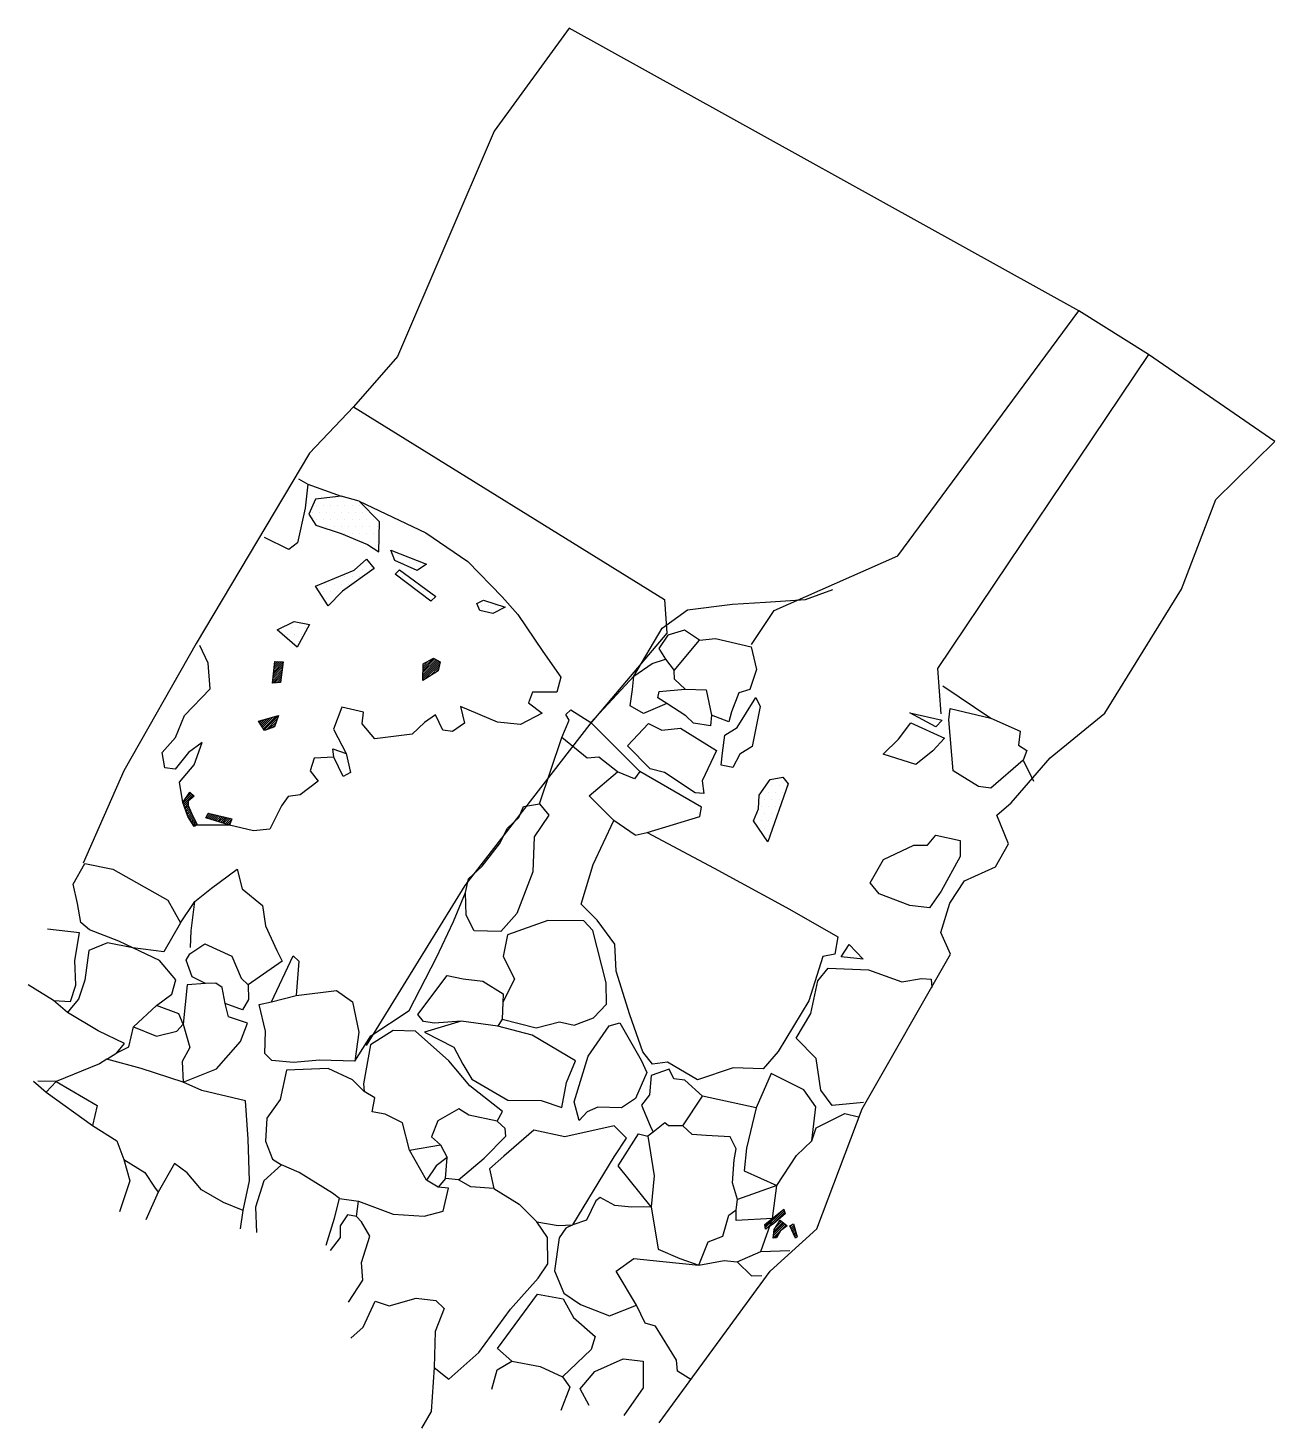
# Model space of a CAD drawing. Header units: metres. Extents: x -1.85 to 0.32, y -17.33 to -14.89.
import ezdxf

# ---------------------------------------------------------------- set-up
doc = ezdxf.new("R2010")
doc.units = ezdxf.units.M
doc.header["$LTSCALE"] = 25
doc.header["$MEASUREMENT"] = 0
doc.linetypes.add('STRICHPUNKTX2', pattern=[2, 1, -0.5, 0, -0.5])
doc.layers.get('0').update_dxf_attribs({"linetype": 'CONTINUOUS'})
for name, color, linetype in [('BEFUND', 1, 'CONTINUOUS'), ('GRABUNGSGRENZE', 3, 'STRICHPUNKTX2'), ('KNOCHEN', 2, 'CONTINUOUS'), ('KNOCHENSCHRAFF', 2, 'CONTINUOUS'), ('STEINE', 4, 'CONTINUOUS'), ('STEINESCHRAFF', 4, 'CONTINUOUS')]:
    doc.layers.add(name, color=color, linetype=linetype)

# ---------------------------------------------------------------- blocks, each defined once
blk = doc.blocks.new('*X1')
at = {"color": 0}
for p, q in [((-56.81, -1698), (-55.64, -1696.84)), ((-56.77, -1698.32), (-53.77, -1695.32)), ((-56.67, -1698.57), (-53.46, -1695.37)), ((-55.54, -1697.8), (-53.39, -1695.65)), ((-55.36, -1700.09), (-53.15, -1697.88)), ((-55.32, -1699.7), (-53.34, -1697.72)), ((-55.28, -1699.3), (-53.54, -1697.56)), ((-55.24, -1698.91), (-53.74, -1697.41)), ((-55.04, -1698.35), (-53.93, -1697.25)), ((-54.38, -1697.35), (-54.13, -1697.09)), ((-52.42, -1698.21), (-51.89, -1697.68)), ((-52.31, -1698.45), (-51.78, -1697.93)), ((-52.2, -1698.69), (-51.7, -1698.2)), ((-52.08, -1698.93), (-51.62, -1698.48)), ((-51.97, -1699.17), (-51.55, -1698.75)), ((-51.86, -1699.41), (-51.47, -1699.03)), ((-51.74, -1699.65), (-51.39, -1699.3)), ((-55.03, -1700.11), (-54.57, -1699.65)), ((-51.63, -1699.89), (-51.31, -1699.58)), ((-51.52, -1700.13), (-51.23, -1699.85))]:
    blk.add_line(p, q, dxfattribs=at)
blk = doc.blocks.new('*X2')
at = {"color": 0}
for p, q in [((-116.39, -1601.67), (-114.13, -1599.41)), ((-116.38, -1601.31), (-114.36, -1599.29)), ((-116.37, -1600.94), (-114.63, -1599.2)), ((-142.61, -1603.49), (-140.99, -1601.87)), ((-142.56, -1603.09), (-140.94, -1601.47)), ((-142.52, -1602.69), (-140.88, -1601.06)), ((-142.47, -1602.3), (-140.83, -1600.65)), ((-142.43, -1601.9), (-140.78, -1600.25)), ((-142.39, -1601.5), (-140.72, -1599.84)), ((-142.34, -1601.11), (-141.03, -1599.79)), ((-142.3, -1600.71), (-141.36, -1599.77)), ((-142.26, -1600.31), (-141.69, -1599.74)), ((-142.21, -1599.91), (-142.02, -1599.72)), ((-116.41, -1602.75), (-113.44, -1599.77)), ((-116.4, -1602.03), (-113.9, -1599.53)), ((-116.4, -1602.39), (-113.67, -1599.65)), ((-116.37, -1600.58), (-115.4, -1599.62)), ((-116.36, -1600.22), (-116.17, -1600.03)), ((-116.2, -1602.89), (-113.49, -1600.18)), ((-115.27, -1602.32), (-113.58, -1600.62)), ((-114.35, -1601.75), (-113.66, -1601.06)), ((-142.24, -1603.47), (-141.04, -1602.28)), ((-141.84, -1603.43), (-141.1, -1602.69)), ((-141.45, -1603.39), (-141.15, -1603.09)), ((-144.05, -1611.65), (-141.56, -1609.16)), ((-145, -1610.12), (-144.97, -1610.09)), ((-144.86, -1610.34), (-144.48, -1609.96)), ((-144.73, -1610.56), (-143.99, -1609.82)), ((-144.59, -1610.78), (-143.5, -1609.69)), ((-144.46, -1611), (-143.01, -1609.55)), ((-144.32, -1611.21), (-142.52, -1609.42)), ((-144.19, -1611.43), (-142.04, -1609.28)), ((-143.66, -1611.61), (-141.76, -1609.72)), ((-143.11, -1611.42), (-141.96, -1610.27)), ((-142.57, -1611.23), (-142.16, -1610.82)), ((-158.17, -1624.36), (-156.64, -1622.82)), ((-158.08, -1624.62), (-156.45, -1622.99)), ((-157.64, -1623.47), (-156.82, -1622.65)), ((-156.38, -1623.27), (-156.27, -1623.16)), ((-157.99, -1624.88), (-157.28, -1624.18)), ((-157.89, -1625.14), (-157.28, -1624.53)), ((-157.8, -1625.4), (-157.26, -1624.86)), ((-157.71, -1625.66), (-157.16, -1625.11)), ((-157.62, -1625.93), (-157.05, -1625.36)), ((-157.53, -1626.19), (-156.95, -1625.61)), ((-157.44, -1626.45), (-156.85, -1625.86)), ((-157.34, -1626.71), (-156.75, -1626.12)), ((-154.11, -1627.01), (-153.33, -1626.23)), ((-153.98, -1626.53), (-153.61, -1626.16)), ((-157.21, -1626.93), (-156.63, -1626.36)), ((-157.07, -1627.14), (-156.52, -1626.59)), ((-156.93, -1627.36), (-156.4, -1626.83)), ((-156.79, -1627.57), (-156.28, -1627.06)), ((-156.65, -1627.79), (-156.16, -1627.3)), ((-156.51, -1628), (-156.05, -1627.54)), ((-156.38, -1628.22), (-155.93, -1627.77)), ((-156.24, -1628.43), (-155.81, -1628.01)), ((-153.83, -1627.09), (-153.04, -1626.3)), ((-153.56, -1627.17), (-152.75, -1626.37)), ((-153.29, -1627.25), (-152.47, -1626.43)), ((-153.02, -1627.33), (-152.18, -1626.5)), ((-152.74, -1627.42), (-151.9, -1626.57)), ((-152.47, -1627.5), (-151.61, -1626.64)), ((-152.2, -1627.58), (-151.33, -1626.7)), ((-151.93, -1627.66), (-151.04, -1626.77)), ((-151.66, -1627.74), (-150.75, -1626.84)), ((-151.38, -1627.82), (-150.47, -1626.91)), ((-151.11, -1627.9), (-150.18, -1626.98)), ((-150.84, -1627.99), (-149.9, -1627.04)), ((-150.57, -1628.07), (-149.72, -1627.22)), ((-150.3, -1628.15), (-149.93, -1627.78))]:
    blk.add_line(p, q, dxfattribs=at)
blk = doc.blocks.new('*X3')
at = {"color": 0}
for p, q in [((-135, -1572.5), (-135, -1572.5)), ((-133.75, -1572.5), (-133.75, -1572.5)), ((-133.125, -1571.25), (-133.125, -1571.25)), ((-132.5, -1572.5), (-132.5, -1572.5)), ((-131.875, -1571.25), (-131.875, -1571.25)), ((-131.25, -1572.5), (-131.25, -1572.5)), ((-130.625, -1571.25), (-130.625, -1571.25)), ((-130, -1572.5), (-130, -1572.5)), ((-128.75, -1572.5), (-128.75, -1572.5)), ((-127.5, -1572.5), (-127.5, -1572.5)), ((-135.625, -1573.75), (-135.625, -1573.75)), ((-135, -1575), (-135, -1575)), ((-134.375, -1573.75), (-134.375, -1573.75)), ((-133.75, -1575), (-133.75, -1575)), ((-133.125, -1573.75), (-133.125, -1573.75)), ((-132.5, -1575), (-132.5, -1575)), ((-131.875, -1573.75), (-131.875, -1573.75)), ((-131.25, -1575), (-131.25, -1575)), ((-130.625, -1573.75), (-130.625, -1573.75)), ((-130, -1575), (-130, -1575)), ((-129.375, -1573.75), (-129.375, -1573.75)), ((-128.75, -1575), (-128.75, -1575)), ((-128.125, -1573.75), (-128.125, -1573.75)), ((-127.5, -1575), (-127.5, -1575)), ((-126.875, -1573.75), (-126.875, -1573.75)), ((-126.25, -1575), (-126.25, -1575)), ((-125.625, -1573.75), (-125.625, -1573.75)), ((-125, -1575), (-125, -1575)), ((-133.125, -1576.25), (-133.125, -1576.25)), ((-131.875, -1576.25), (-131.875, -1576.25)), ((-130.625, -1576.25), (-130.625, -1576.25)), ((-130, -1577.5), (-130, -1577.5)), ((-129.375, -1576.25), (-129.375, -1576.25)), ((-128.75, -1577.5), (-128.75, -1577.5)), ((-128.125, -1576.25), (-128.125, -1576.25)), ((-127.5, -1577.5), (-127.5, -1577.5)), ((-126.875, -1576.25), (-126.875, -1576.25)), ((-126.25, -1577.5), (-126.25, -1577.5)), ((-125.625, -1576.25), (-125.625, -1576.25)), ((-125, -1577.5), (-125, -1577.5)), ((-124.375, -1576.25), (-124.375, -1576.25)), ((-126.875, -1578.75), (-126.875, -1578.75)), ((-125.625, -1578.75), (-125.625, -1578.75)), ((-124.375, -1578.75), (-124.375, -1578.75)), ((-125, -1580), (-125, -1580)), ((-120.625, -1581.25), (-120.625, -1581.25)), ((-128.125, -1583.75), (-128.125, -1583.75)), ((-126.875, -1583.75), (-126.875, -1583.75)), ((-126.25, -1582.5), (-126.25, -1582.5)), ((-125.625, -1583.75), (-125.625, -1583.75)), ((-120, -1582.5), (-120, -1582.5)), ((-118.75, -1582.5), (-118.75, -1582.5)), ((-117.5, -1582.5), (-117.5, -1582.5)), ((-133.125, -1586.25), (-133.125, -1586.25)), ((-131.875, -1586.25), (-131.875, -1586.25)), ((-131.25, -1585), (-131.25, -1585)), ((-130.625, -1586.25), (-130.625, -1586.25)), ((-130, -1585), (-130, -1585)), ((-129.375, -1586.25), (-129.375, -1586.25)), ((-128.75, -1585), (-128.75, -1585)), ((-127.5, -1585), (-127.5, -1585)), ((-120, -1585), (-120, -1585)), ((-118.125, -1586.25), (-118.125, -1586.25)), ((-133.75, -1587.5), (-133.75, -1587.5)), ((-133.125, -1588.75), (-133.125, -1588.75)), ((-132.5, -1587.5), (-132.5, -1587.5)), ((-131.875, -1588.75), (-131.875, -1588.75)), ((-131.25, -1587.5), (-131.25, -1587.5)), ((-116.25, -1587.5), (-116.25, -1587.5)), ((-115.625, -1588.75), (-115.625, -1588.75)), ((-106.25, -1590), (-106.25, -1590)), ((-105, -1590), (-105, -1590)), ((-104.375, -1591.25), (-104.375, -1591.25)), ((-103.75, -1590), (-103.75, -1590)), ((-140.625, -1593.75), (-140.625, -1593.75)), ((-139.375, -1593.75), (-139.375, -1593.75)), ((-138.125, -1593.75), (-138.125, -1593.75)), ((-136.875, -1593.75), (-136.875, -1593.75)), ((-140, -1595), (-140, -1595)), ((-139.375, -1596.25), (-139.375, -1596.25)), ((-138.75, -1595), (-138.75, -1595)), ((-138.125, -1596.25), (-138.125, -1596.25)), ((-137.5, -1595), (-137.5, -1595)), ((-55.625, -1621.25), (-55.625, -1621.25)), ((-54.375, -1621.25), (-54.375, -1621.25)), ((-53.75, -1620), (-53.75, -1620)), ((-53.125, -1621.25), (-53.125, -1621.25)), ((-56.875, -1623.75), (-56.875, -1623.75)), ((-56.25, -1622.5), (-56.25, -1622.5)), ((-55.625, -1623.75), (-55.625, -1623.75)), ((-55, -1622.5), (-55, -1622.5)), ((-54.375, -1623.75), (-54.375, -1623.75)), ((-53.75, -1622.5), (-53.75, -1622.5)), ((-58.125, -1626.25), (-58.125, -1626.25)), ((-57.5, -1625), (-57.5, -1625)), ((-56.875, -1626.25), (-56.875, -1626.25)), ((-56.25, -1625), (-56.25, -1625)), ((-55.625, -1626.25), (-55.625, -1626.25)), ((-55, -1625), (-55, -1625)), ((-58.75, -1627.5), (-58.75, -1627.5)), ((-57.5, -1627.5), (-57.5, -1627.5)), ((-56.25, -1627.5), (-56.25, -1627.5)), ((-56.875, -1628.75), (-56.875, -1628.75)), ((-56.25, -1630), (-56.25, -1630)), ((-55.625, -1628.75), (-55.625, -1628.75))]:
    blk.add_line(p, q, dxfattribs=at)

msp = doc.modelspace()

# ---------------------------------------------------------------- linework, layer by layer
at = {"layer": 'BEFUND'}
for points in [[(-1.3647, -15.6886), (-1.3064, -15.7091)], [(-1.275, -15.7183), (-1.1589, -15.7734), (-1.0859, -15.8229), (-1.0257, -15.8845), (-0.9989, -15.9155), (-0.9549, -15.9796), (-0.9235, -16.0243), (-0.9307, -16.0507), (-0.9729, -16.0506), (-0.98, -16.0693), (-0.9562, -16.0872), (-0.9943, -16.1069), (-1.0339, -16.1032), (-1.0988, -16.0756), (-1.0918, -16.1046), (-1.1126, -16.1192), (-1.1294, -16.1166), (-1.142, -16.0902), (-1.1613, -16.1034), (-1.1827, -16.1236), (-1.2477, -16.1321), (-1.2699, -16.1061), (-1.2673, -16.0853), (-1.3054, -16.0766), (-1.3197, -16.1151), (-1.2975, -16.1573)], [(-0.8715, -16.1036), (-0.7967, -16.0231), (-0.7472, -15.9395), (-0.7034, -15.9072), (-0.6247, -15.8972), (-0.5674, -15.8938), (-0.4978, -15.8894), (-0.4501, -15.8718)], [(-1.582, -16.2428), (-1.588, -16.2073), (-1.5625, -16.1774), (-1.5487, -16.1383), (-1.5721, -16.156), (-1.5955, -16.1849), (-1.6138, -16.1823), (-1.6183, -16.1559), (-1.5949, -16.1296), (-1.579, -16.0916), (-1.5347, -16.045), (-1.5382, -16.0003), (-1.5523, -15.9693)], [(-0.2587, -16.0398), (-0.1746, -16.0959)], [(-0.9612, -16.245), (-0.9218, -16.1299)], [(-1.3193, -16.1638), (-1.3533, -16.1658), (-1.3605, -16.1876), (-1.3463, -16.2059), (-1.3779, -16.2297), (-1.3987, -16.2321), (-1.4104, -16.2484), (-1.4308, -16.2894), (-1.4588, -16.2924), (-1.5009, -16.2821), (-1.5638, -16.2822)], [(-0.1184, -16.1691), (-0.1008, -16.2057)], [(-1.2827, -16.6933), (-1.2547, -16.6493), (-1.1881, -16.6048), (-1.1401, -16.513), (-1.111, -16.4502), (-1.09, -16.3995)], [(-1.5861, -16.4524), (-1.5611, -16.4154)]]:
    msp.add_lwpolyline(points, dxfattribs=at)
at = {"layer": 'GRABUNGSGRENZE', "flags": 128}
for points in [[(-0.7525, -17.3232), (-0.5594, -17.0592), (-0.478, -16.9854), (-0.3987, -16.7765), (-0.2452, -16.5068), (-0.2619, -16.4692), (-0.2465, -16.418), (-0.2205, -16.379), (-0.1666, -16.3548), (-0.1442, -16.3147), (-0.1644, -16.265), (-0.1394, -16.2437), (-0.0712, -16.1652), (0.0239, -16.0873), (0.157, -15.8714), (0.2173, -15.7153), (0.3201, -15.614), (0.0997, -15.4627), (-0.0214, -15.3867), (-0.9093, -14.894), (-1.0397, -15.0738), (-1.2083, -15.4662), (-1.2847, -15.5538), (-1.3615, -15.6343), (-1.5589, -15.9662), (-1.6849, -16.1877), (-1.7558, -16.3484)], [(-0.5919, -15.9674), (-0.5522, -15.9086), (-0.3367, -15.8132), (-0.0214, -15.3867)], [(0.0997, -15.4627), (-0.2677, -16.0094), (-0.2618, -16.0886)], [(-1.2847, -15.5538), (-0.7435, -15.8893), (-0.7391, -15.9482), (-0.8735, -16.1067), (-1.091, -16.3873), (-1.2628, -16.666)]]:
    msp.add_lwpolyline(points, dxfattribs=at)
at = {"layer": 'KNOCHEN'}
for points in [[(-1.1642, -16.0303), (-1.1636, -16.0013), (-1.1458, -15.9917), (-1.1341, -15.9979), (-1.1372, -16.0136), (-1.1642, -16.0303)], [(-1.4261, -16.0351), (-1.4219, -15.9971), (-1.4072, -15.9981), (-1.4119, -16.0336), (-1.4261, -16.0351)], [(-1.44, -16.1173), (-1.4501, -16.101), (-1.4156, -16.0915), (-1.4227, -16.1113), (-1.44, -16.1173)], [(-1.5623, -16.2845), (-1.5734, -16.2672), (-1.582, -16.2428), (-1.5697, -16.2251), (-1.5626, -16.2317), (-1.5728, -16.2408), (-1.5728, -16.2479), (-1.5673, -16.2616), (-1.5572, -16.282), (-1.5623, -16.2845)], [(-1.5419, -16.2698), (-1.5379, -16.2612), (-1.4968, -16.271), (-1.5009, -16.2821), (-1.5419, -16.2698)], [(-0.5683, -16.978), (-0.5352, -16.9512), (-0.5332, -16.9593), (-0.5526, -16.976), (-0.5673, -16.9861), (-0.5683, -16.978)], [(-0.5537, -17.0014), (-0.5521, -16.9862), (-0.5419, -16.9705), (-0.5297, -16.9801), (-0.5414, -16.9887), (-0.5481, -17.0009), (-0.5537, -17.0014)], [(-0.5151, -17.0015), (-0.5252, -16.9802), (-0.5186, -16.9766), (-0.512, -16.9995), (-0.5151, -17.0015)]]:
    msp.add_lwpolyline(points, dxfattribs=at)
at = {"layer": 'STEINE'}
for points in [[(-1.3809, -15.6789), (-1.3647, -15.6886), (-1.3689, -15.7302), (-1.3823, -15.7906), (-1.3975, -15.8022), (-1.4401, -15.7813)], [(-1.3628, -15.7404), (-1.3507, -15.7597), (-1.3066, -15.7746), (-1.2605, -15.7935), (-1.2407, -15.8062), (-1.2395, -15.7539), (-1.275, -15.7183), (-1.3064, -15.7091), (-1.3511, -15.7145), (-1.3628, -15.7404)], [(-1.3293, -15.9004), (-1.351, -15.8658), (-1.2839, -15.8381), (-1.2621, -15.8188), (-1.2489, -15.8351), (-1.3038, -15.8746), (-1.3293, -15.9004)], [(-1.2128, -15.8215), (-1.2199, -15.8032), (-1.158, -15.8278), (-1.1738, -15.8389), (-1.2128, -15.8215)], [(-1.2124, -15.8454), (-1.2047, -15.8378), (-1.1414, -15.8841), (-1.1501, -15.8922), (-1.2124, -15.8454)], [(-1.0648, -15.9087), (-1.0699, -15.896), (-1.0582, -15.8905), (-1.0207, -15.9027), (-1.042, -15.9139), (-1.0648, -15.9087)], [(-1.3828, -15.9723), (-1.4177, -15.9423), (-1.3882, -15.9276), (-1.3613, -15.9328), (-1.3828, -15.9723)], [(-0.6823, -15.96), (-0.7081, -15.9427), (-0.7376, -15.9512), (-0.7529, -15.9745), (-0.7412, -15.9933)], [(-0.7074, -16.0457), (-0.7256, -16.0279), (-0.7266, -16.0132), (-0.6823, -15.96), (-0.6543, -15.957), (-0.592, -15.9719), (-0.5829, -16.011), (-0.5947, -16.046), (-0.6135, -16.0516), (-0.6263, -16.085), (-0.6314, -16.1023), (-0.6613, -16.0905)], [(-0.7394, -16.0705), (-0.7796, -16.0877), (-0.8029, -16.0744), (-0.7987, -16.046), (-0.7967, -16.0231), (-0.7646, -16.0009), (-0.7412, -15.9933), (-0.7266, -16.0132)], [(-0.7394, -16.0705), (-0.7546, -16.0603), (-0.7526, -16.0497), (-0.7074, -16.0457), (-0.6708, -16.0468), (-0.6613, -16.0905), (-0.6629, -16.1093), (-0.6928, -16.1046), (-0.706, -16.0919), (-0.7394, -16.0705)], [(-0.6422, -16.1565), (-0.6381, -16.1256), (-0.6167, -16.112), (-0.5841, -16.0598), (-0.5765, -16.0755), (-0.5904, -16.1455), (-0.6118, -16.1587), (-0.624, -16.182), (-0.6443, -16.1779), (-0.6422, -16.1565)], [(-0.7859, -16.1886), (-0.7956, -16.2018), (-0.825, -16.1895), (-0.8574, -16.1641), (-0.8777, -16.1655), (-0.9218, -16.1299), (-0.909, -16.0995), (-0.9151, -16.0893), (-0.9064, -16.0817), (-0.8715, -16.1036), (-0.7859, -16.1886)], [(-0.3161, -16.0864), (-0.2598, -16.0997), (-0.2705, -16.1109), (-0.3161, -16.0864)], [(-0.2403, -16.1876), (-0.2477, -16.0987), (-0.2456, -16.079), (-0.1746, -16.0959), (-0.1239, -16.1184), (-0.1265, -16.1427), (-0.1123, -16.1524), (-0.1184, -16.1691), (-0.1749, -16.2177), (-0.1962, -16.2151), (-0.2403, -16.1876)], [(-0.8076, -16.1444), (-0.771, -16.1054), (-0.7477, -16.1167), (-0.7152, -16.1132), (-0.6529, -16.152), (-0.6779, -16.2052), (-0.6749, -16.227), (-0.6896, -16.226), (-0.7433, -16.1908), (-0.7682, -16.1841), (-0.8076, -16.1444)], [(-0.3625, -16.1588), (-0.3356, -16.1325), (-0.3142, -16.1041), (-0.2554, -16.1307), (-0.2757, -16.153), (-0.3052, -16.1768), (-0.3625, -16.1588)], [(-1.3027, -16.1974), (-1.3193, -16.1638), (-1.3208, -16.1491), (-1.2975, -16.1573), (-1.29, -16.1908), (-1.3027, -16.1974)], [(-0.7944, -16.2998), (-0.8313, -16.2743), (-0.8744, -16.2315), (-0.825, -16.1895)], [(-0.7944, -16.2998), (-0.7735, -16.2948), (-0.6816, -16.2671), (-0.679, -16.2509), (-0.7859, -16.1886)], [(-0.5634, -16.3116), (-0.5882, -16.275), (-0.5795, -16.2537), (-0.5784, -16.2298), (-0.5591, -16.203), (-0.5373, -16.1985), (-0.5276, -16.2102), (-0.5634, -16.3116)], [(-1.09, -16.3995), (-1.0844, -16.3756), (-1.061, -16.3539), (-1.0304, -16.3149), (-1.0166, -16.2875), (-0.9968, -16.2688), (-0.9886, -16.25), (-0.9612, -16.245), (-0.9445, -16.2649), (-0.9705, -16.3029), (-0.9727, -16.3638), (-1.0003, -16.4363), (-1.0283, -16.4677), (-1.075, -16.4665), (-1.0886, -16.4391), (-1.09, -16.3995)], [(-0.8038, -16.6124), (-0.8275, -16.5367), (-0.8299, -16.4895), (-0.8607, -16.4478), (-0.8881, -16.4198), (-0.8676, -16.3508), (-0.8313, -16.2743)], [(-0.7735, -16.2948), (-0.657, -16.357), (-0.5257, -16.4284), (-0.4411, -16.4769), (-0.4467, -16.5068), (-0.4675, -16.5108), (-0.4921, -16.5884), (-0.5452, -16.6766), (-0.5711, -16.7064), (-0.6239, -16.7048), (-0.6859, -16.7259), (-0.7381, -16.6953), (-0.764, -16.6983), (-0.7812, -16.6769), (-0.8038, -16.6124)], [(-0.385, -16.3826), (-0.362, -16.3421), (-0.3087, -16.3173), (-0.2853, -16.3169), (-0.2705, -16.2997), (-0.2284, -16.3089), (-0.2285, -16.3369), (-0.2612, -16.3972), (-0.2815, -16.426), (-0.3161, -16.4224), (-0.3693, -16.4019), (-0.385, -16.3826)], [(-1.6938, -16.4841), (-1.745, -16.4647), (-1.7597, -16.452), (-1.7657, -16.4189), (-1.7732, -16.3849), (-1.7528, -16.3489), (-1.7041, -16.3587), (-1.6083, -16.4128), (-1.5861, -16.4524), (-1.6152, -16.5031), (-1.6695, -16.4959), (-1.6938, -16.4841)], [(-1.5689, -16.4951), (-1.5679, -16.4662), (-1.5611, -16.4154), (-1.5321, -16.3922), (-1.4874, -16.3588), (-1.4788, -16.3933), (-1.4434, -16.4224), (-1.4384, -16.4574), (-1.4182, -16.5006), (-1.4091, -16.5194), (-1.4686, -16.5604)], [(-1.0257, -16.6204), (-0.9668, -16.6353), (-0.9262, -16.6248), (-0.9003, -16.6304), (-0.8668, -16.6178), (-0.8444, -16.594), (-0.8448, -16.557), (-0.8679, -16.4656), (-0.8836, -16.4488), (-0.9465, -16.4486), (-1.0166, -16.4733), (-1.0244, -16.5113), (-1.0047, -16.5499), (-1.0246, -16.591)], [(-1.8073, -16.5879), (-1.7778, -16.5895), (-1.7686, -16.5611), (-1.77, -16.5179), (-1.7623, -16.4697), (-1.8181, -16.4635)], [(-1.6974, -16.679), (-1.676, -16.6684), (-1.6678, -16.6334), (-1.6281, -16.5965), (-1.6011, -16.5767), (-1.5945, -16.5519), (-1.6228, -16.5178), (-1.6695, -16.4959), (-1.7131, -16.4871), (-1.7461, -16.5007), (-1.7528, -16.5525), (-1.7641, -16.5854), (-1.7763, -16.6001), (-1.7829, -16.6087)], [(-1.5427, -16.5581), (-1.566, -16.5464), (-1.5766, -16.5174), (-1.57, -16.5063), (-1.5441, -16.4891), (-1.4969, -16.5105), (-1.4803, -16.5486), (-1.4686, -16.5604), (-1.4677, -16.5857), (-1.4784, -16.604), (-1.5083, -16.5927)], [(-0.4356, -16.5119), (-0.4218, -16.4901), (-0.397, -16.5156), (-0.4356, -16.5119)], [(-1.4276, -16.5899), (-1.3898, -16.5098), (-1.3802, -16.519), (-1.3849, -16.5789)], [(-1.144, -16.6272), (-1.1632, -16.6241), (-1.1728, -16.6119), (-1.1219, -16.544), (-1.094, -16.5497), (-1.0595, -16.5539), (-1.0245, -16.5763), (-1.0246, -16.591), (-1.0257, -16.6204), (-1.0338, -16.6321)], [(-0.3967, -16.7653), (-0.451, -16.7707), (-0.4712, -16.7438), (-0.4792, -16.6889), (-0.5141, -16.6533), (-0.4881, -16.6102), (-0.4763, -16.5534), (-0.458, -16.5316), (-0.3879, -16.5344), (-0.3296, -16.5553), (-0.2956, -16.5493), (-0.2788, -16.5504), (-0.2774, -16.5651)], [(-1.7146, -16.6896), (-1.6974, -16.679), (-1.6836, -16.6623), (-1.7297, -16.6403), (-1.7829, -16.6087), (-1.8073, -16.5879), (-1.8518, -16.5603)], [(-1.5818, -16.7301), (-1.5238, -16.7064), (-1.4816, -16.6593), (-1.4693, -16.6274), (-1.5028, -16.6161), (-1.5083, -16.5927), (-1.5138, -16.5653), (-1.5245, -16.5577), (-1.5427, -16.5581), (-1.5747, -16.5606), (-1.5815, -16.6291), (-1.5699, -16.6697), (-1.5832, -16.694), (-1.5818, -16.7301)], [(-1.4395, -16.6802), (-1.4379, -16.6411), (-1.4494, -16.5944), (-1.4276, -16.5899), (-1.3849, -16.5789), (-1.3144, -16.5704), (-1.2865, -16.5898), (-1.2755, -16.6431), (-1.2827, -16.6933), (-1.3441, -16.6917), (-1.3893, -16.6956), (-1.4274, -16.6919), (-1.4395, -16.6802)], [(-1.6678, -16.6334), (-1.6282, -16.6498), (-1.5927, -16.6412), (-1.5815, -16.6291), (-1.5891, -16.6108), (-1.6281, -16.5965)], [(-0.922, -16.774), (-0.9138, -16.7304), (-0.898, -16.6929), (-0.974, -16.648), (-1.0338, -16.6321), (-1.0973, -16.6238), (-1.1613, -16.6429), (-1.1101, -16.6689), (-1.0944, -16.6984), (-1.0787, -16.7244), (-1.0159, -16.7611), (-0.958, -16.7617), (-0.922, -16.774)], [(-1.0973, -16.6238), (-1.144, -16.6272)], [(-0.8916, -16.7969), (-0.9007, -16.7639), (-0.8761, -16.6848), (-0.8394, -16.6316), (-0.8211, -16.6266), (-0.7838, -16.6917), (-0.7742, -16.713), (-0.7936, -16.7581), (-0.818, -16.7748), (-0.8591, -16.7732), (-0.8779, -16.7817), (-0.8916, -16.7969)], [(-1.0348, -16.7976), (-1.0256, -16.7808), (-1.0823, -16.7365), (-1.1188, -16.6928), (-1.177, -16.6413), (-1.2161, -16.6397), (-1.2552, -16.665), (-1.2676, -16.733), (-1.2661, -16.7462)], [(-1.4768, -16.9532), (-1.466, -16.9015), (-1.4683, -16.8289), (-1.4732, -16.7624), (-1.5493, -16.7444), (-1.5818, -16.7301), (-1.6548, -16.706), (-1.7146, -16.6896), (-1.7274, -16.6982), (-1.8026, -16.729), (-1.835, -16.7279)], [(-1.3092, -16.9323), (-1.2763, -16.937), (-1.2159, -16.9595), (-1.1616, -16.9632), (-1.1286, -16.9547), (-1.1194, -16.9146), (-1.1376, -16.913), (-1.1579, -16.9008), (-1.1872, -16.8484), (-1.1998, -16.8007), (-1.2297, -16.7854), (-1.2525, -16.7817), (-1.2479, -16.7569), (-1.2661, -16.7462), (-1.2869, -16.7258), (-1.3289, -16.7059), (-1.4015, -16.7088), (-1.4128, -16.76), (-1.4358, -16.7924), (-1.4384, -16.8325), (-1.4258, -16.864), (-1.4106, -16.8737)], [(-0.7115, -16.8061), (-0.6768, -16.7544), (-0.7077, -16.7264), (-0.727, -16.7238), (-0.7351, -16.7075), (-0.7666, -16.7181), (-0.7692, -16.7521), (-0.7835, -16.7698), (-0.7683, -16.8059), (-0.7628, -16.8171)], [(-0.4867, -16.8321), (-0.4799, -16.7727), (-0.5007, -16.7432), (-0.5574, -16.7146), (-0.5835, -16.7744), (-0.6004, -16.8449), (-0.6046, -16.8845), (-0.5473, -16.9101)], [(-1.8422, -16.7284), (-1.8204, -16.7472), (-1.7393, -16.8053), (-1.6973, -16.8323), (-1.6847, -16.8643), (-1.6746, -16.9019), (-1.6925, -16.9557)], [(-1.8204, -16.7472), (-1.8026, -16.729), (-1.7316, -16.7703), (-1.7393, -16.8053)], [(-0.5835, -16.7744), (-0.6768, -16.7544)], [(-1.1021, -16.8999), (-1.0573, -16.8625), (-1.0196, -16.824), (-1.0206, -16.8108), (-1.0348, -16.7976), (-1.084, -16.7873), (-1.1012, -16.7761), (-1.1378, -16.7973), (-1.1491, -16.8252), (-1.1334, -16.8389), (-1.1218, -16.8613)], [(-0.5755, -17.0247), (-0.5551, -16.9674), (-0.5473, -16.9101), (-0.5132, -16.8574), (-0.4867, -16.8321), (-0.479, -16.8092), (-0.4292, -16.7845), (-0.4054, -16.7901)], [(-0.8095, -16.8276), (-0.8308, -16.8057), (-0.9171, -16.8253), (-0.9709, -16.8135), (-1.0228, -16.859), (-1.0482, -16.8808), (-1.0402, -16.9153), (-0.9961, -16.9423), (-0.9657, -16.9734), (-0.9287, -16.9796), (-0.9028, -16.9786), (-0.8309, -16.86), (-0.8095, -16.8276)], [(-0.7662, -16.947), (-0.8238, -16.8758), (-0.7887, -16.8201), (-0.7724, -16.8242)], [(-0.7662, -16.947), (-0.7542, -17.0206), (-0.7167, -17.037), (-0.6837, -17.0488), (-0.6669, -17.0077), (-0.6415, -16.9981), (-0.6312, -16.9616), (-0.6185, -16.952), (-0.6159, -16.9342), (-0.6245, -16.9053), (-0.6218, -16.8652), (-0.6182, -16.8459), (-0.6288, -16.8251), (-0.6704, -16.8229), (-0.6953, -16.8213), (-0.7115, -16.8061), (-0.7364, -16.806), (-0.7429, -16.8009), (-0.7628, -16.8171), (-0.7724, -16.8242), (-0.7615, -16.8932), (-0.7662, -16.947)], [(-1.1872, -16.8484), (-1.1334, -16.8389)], [(-1.6847, -16.8643), (-1.6482, -16.8873), (-1.6315, -16.9127), (-1.6249, -16.9213)], [(-1.482, -16.9852), (-1.4768, -16.9532), (-1.5113, -16.9394), (-1.5498, -16.9175), (-1.5746, -16.888), (-1.5964, -16.8717), (-1.6249, -16.9213), (-1.6464, -16.9695)], [(-1.1249, -16.8978), (-1.1218, -16.8613), (-1.1411, -16.8754), (-1.1579, -16.9008)], [(-1.3328, -17.014), (-1.318, -16.9668), (-1.3092, -16.9323), (-1.3214, -16.9232), (-1.3797, -16.8875), (-1.4106, -16.8737), (-1.4411, -16.9015), (-1.4555, -16.9477), (-1.4541, -16.9918)], [(-1.0402, -16.9153), (-1.0808, -16.9121), (-1.1021, -16.8999), (-1.1249, -16.8978), (-1.1376, -16.913)], [(-0.5473, -16.9101), (-0.6159, -16.9342)], [(-1.2799, -16.9639), (-1.2763, -16.937)], [(-0.7662, -16.947), (-0.8007, -16.9474), (-0.8296, -16.9448), (-0.8555, -16.9305), (-0.8631, -16.9366), (-0.8789, -16.9701), (-0.9028, -16.9786), (-0.915, -16.9842), (-0.9267, -17.0009), (-0.935, -17.0587), (-0.9184, -17.0974), (-0.8895, -17.1172), (-0.8388, -17.1367), (-0.792, -17.118)], [(-1.2935, -17.1131), (-1.2685, -17.0746), (-1.271, -17.0441), (-1.2566, -16.998), (-1.2708, -16.973), (-1.2799, -16.9639), (-1.2956, -16.9608), (-1.3084, -16.9801), (-1.3079, -17.0004), (-1.3257, -17.0231)], [(-0.5551, -16.9674), (-0.6185, -16.9708), (-0.6185, -16.952)], [(-1.1446, -17.2267), (-1.1187, -17.247), (-1.0668, -17.2005), (-1.0113, -17.1255), (-0.9635, -17.0713), (-0.9466, -17.046), (-0.947, -17.0003), (-0.9657, -16.9734)], [(-0.6975, -17.2477), (-0.7208, -17.2334), (-0.7222, -17.2141), (-0.7591, -17.1551), (-0.7769, -17.1495), (-0.792, -17.118), (-0.8274, -17.059), (-0.7964, -17.0368), (-0.7461, -17.0425), (-0.6837, -17.0488), (-0.6395, -17.0402), (-0.6167, -17.0428), (-0.5755, -17.0247), (-0.5248, -17.0233)], [(-0.6167, -17.0428), (-0.5914, -17.0673), (-0.5736, -17.0668)], [(-1.2896, -17.176), (-1.2682, -17.1568), (-1.2473, -17.1112), (-1.2225, -17.1194), (-1.1757, -17.1058), (-1.1417, -17.1099), (-1.127, -17.1242), (-1.1429, -17.1642), (-1.1446, -17.2267), (-1.1494, -17.3033), (-1.1667, -17.3322)], [(-1.009, -17.2159), (-1.0343, -17.1935), (-0.9646, -17.0993), (-0.9199, -17.1075), (-0.9017, -17.1395), (-0.8637, -17.1731), (-0.8709, -17.1954), (-0.9208, -17.243)], [(-0.8747, -17.2929), (-0.8899, -17.2639), (-0.8644, -17.2335), (-0.8151, -17.2118), (-0.7806, -17.216), (-0.7802, -17.2622), (-0.8139, -17.3103)], [(-1.0437, -17.2645), (-1.0344, -17.231), (-1.009, -17.2159), (-0.9598, -17.2251), (-0.9208, -17.243), (-0.9081, -17.2608), (-0.9235, -17.3019)]]:
    msp.add_lwpolyline(points, dxfattribs=at)

# ---------------------------------------------------------------- block references
at = {"layer": 'KNOCHENSCHRAFF', "xscale": 0.01, "yscale": 0.01, "zscale": 0.01}
for name in ['*X2', '*X1']:
    msp.add_blockref(name, (0, 0), dxfattribs=at)
at = {"layer": 'STEINESCHRAFF', "xscale": 0.01, "yscale": 0.01, "zscale": 0.01}
msp.add_blockref('*X3', (0, 0), dxfattribs=at)

doc.saveas('drawing.dxf')
